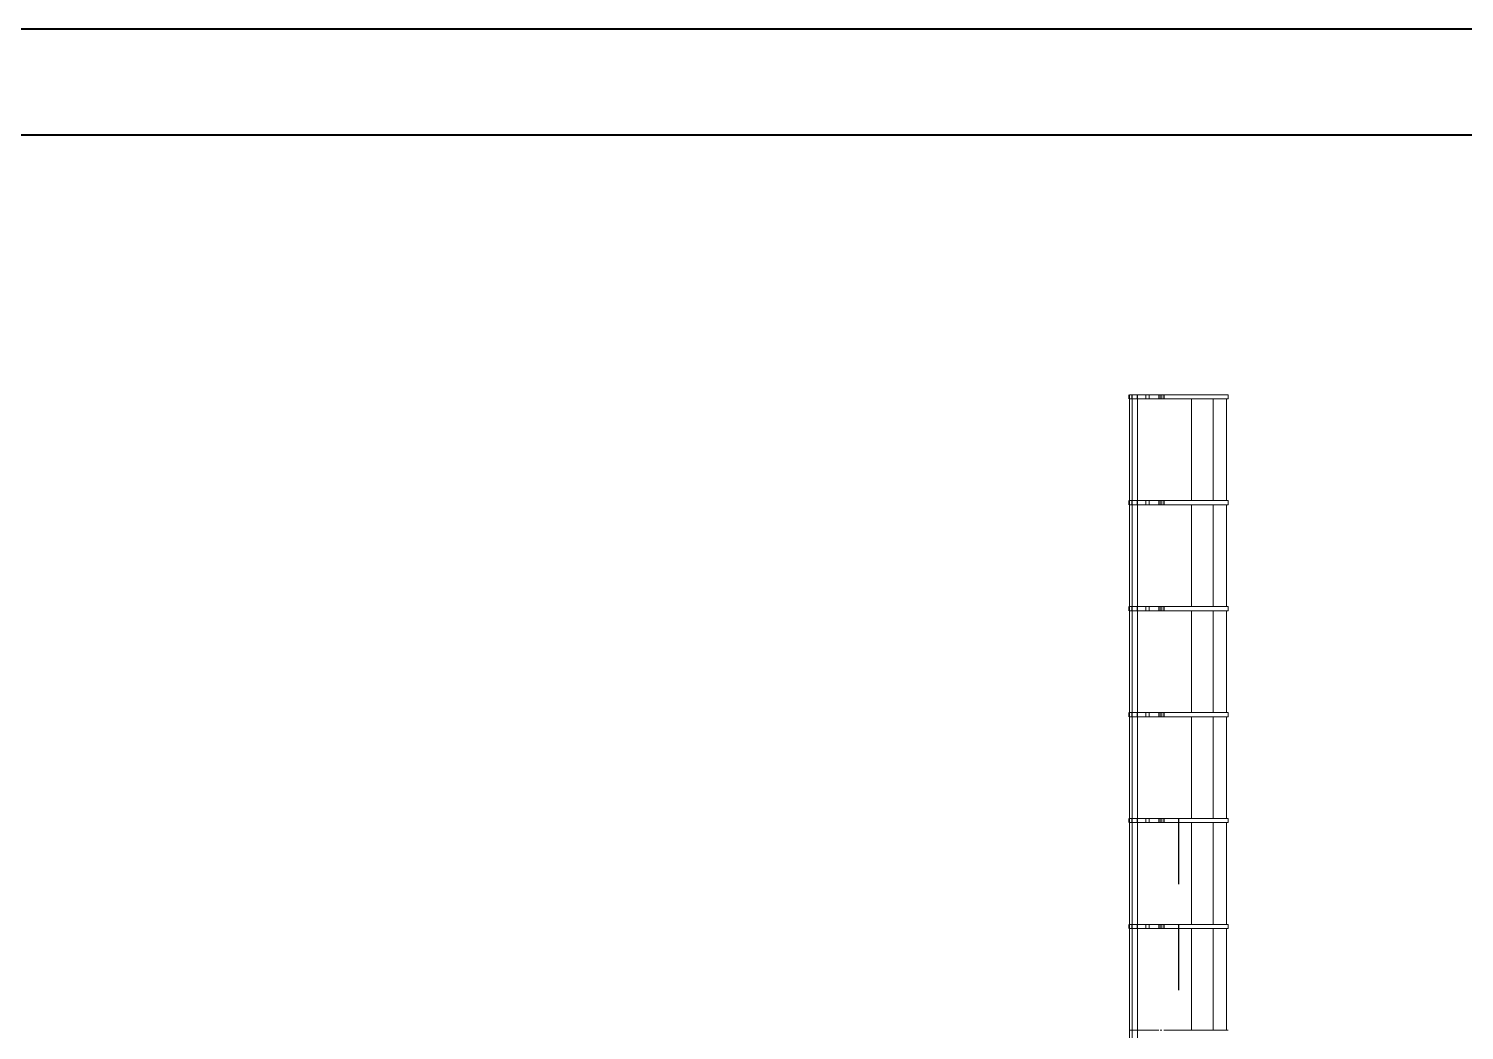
# Model space of a CAD drawing. Header units: millimetres. Extents: x 0 to 841, y -8 to 594.
# Drawn here: x 135.7 to 271.3, y 499.7 to 594.2 of the extents above; entities that cross this region are included whole.
import ezdxf

# ---------------------------------------------------------------- set-up
doc = ezdxf.new("R2010")
doc.units = ezdxf.units.MM
doc.linetypes.add('CENTERX2', pattern=[20.32, 12.7, -2.54, 2.54, -2.54])

msp = doc.modelspace()

# ---------------------------------------------------------------- linework, layer by layer
at = {"color": 7, "linetype": 'Continuous', "lineweight": 40}
for p, q in [((0.08, 594.21), (841.08, 594.21)), ((25.08, 584.21), (831.08, 584.21))]:
    msp.add_line(p, q, dxfattribs=at)
at = {"color": 7, "linetype": 'Continuous', "lineweight": 15}
for p, q in [((239.61, 559.67), (239.61, 559.27)), ((239.64, 559.27), (239.64, 559.67)), ((239.65, 559.27), (239.65, 559.67)), ((239.65, 559.67), (239.65, 409.27)), ((239.89, 559.27), (239.89, 559.67)), ((239.91, 559.27), (239.91, 559.67)), ((239.91, 409.27), (239.91, 559.67)), ((240.4, 559.27), (240.4, 559.67)), ((240.42, 559.27), (240.42, 559.67)), ((240.42, 409.27), (240.42, 559.67)), ((241.2, 559.27), (241.2, 559.67)), ((241.53, 559.67), (241.53, 559.27)), ((242.43, 559.27), (242.43, 559.67)), ((242.55, 559.67), (242.43, 559.67)), ((242.55, 559.27), (242.55, 559.67)), ((242.71, 559.27), (242.71, 559.67)), ((242.9, 559.67), (242.71, 559.67)), ((242.9, 559.27), (242.9, 559.67)), ((242.94, 559.27), (242.94, 559.67)), ((245.51, 549.67), (245.51, 559.27)), ((247.56, 549.67), (247.56, 559.27)), ((248.82, 559.27), (248.82, 549.67)), ((248.98, 559.27), (248.98, 559.67)), ((239.61, 549.67), (239.61, 549.27)), ((239.64, 549.27), (239.64, 549.67)), ((239.65, 549.27), (239.65, 549.67)), ((239.89, 549.27), (239.89, 549.67)), ((239.91, 549.27), (239.91, 549.67)), ((240.4, 549.27), (240.4, 549.67)), ((240.42, 549.27), (240.42, 549.67)), ((241.2, 549.27), (241.2, 549.67)), ((241.53, 549.67), (241.53, 549.27)), ((242.43, 549.27), (242.43, 549.67)), ((242.55, 549.67), (242.43, 549.67)), ((242.55, 549.27), (242.55, 549.67)), ((242.71, 549.27), (242.71, 549.67)), ((242.9, 549.67), (242.71, 549.67)), ((242.9, 549.27), (242.9, 549.67)), ((242.94, 549.27), (242.94, 549.67)), ((245.51, 539.67), (245.51, 549.27)), ((247.56, 539.67), (247.56, 549.27)), ((248.82, 549.27), (248.82, 539.67)), ((248.98, 549.27), (248.98, 549.67)), ((239.61, 539.67), (239.61, 539.27)), ((239.64, 539.27), (239.64, 539.67)), ((239.65, 539.27), (239.65, 539.67)), ((239.89, 539.27), (239.89, 539.67)), ((239.91, 539.27), (239.91, 539.67)), ((240.4, 539.27), (240.4, 539.67)), ((240.42, 539.27), (240.42, 539.67)), ((241.2, 539.27), (241.2, 539.67)), ((241.53, 539.67), (241.53, 539.27)), ((242.43, 539.27), (242.43, 539.67)), ((242.55, 539.67), (242.43, 539.67)), ((242.55, 539.27), (242.55, 539.67)), ((242.71, 539.27), (242.71, 539.67)), ((242.9, 539.67), (242.71, 539.67)), ((242.9, 539.27), (242.9, 539.67)), ((242.94, 539.27), (242.94, 539.67)), ((245.51, 529.67), (245.51, 539.27)), ((247.56, 529.67), (247.56, 539.27)), ((248.82, 539.27), (248.82, 529.67)), ((248.98, 539.27), (248.98, 539.67)), ((239.61, 529.67), (239.61, 529.27)), ((239.64, 529.27), (239.64, 529.67)), ((239.65, 529.27), (239.65, 529.67)), ((239.89, 529.27), (239.89, 529.67)), ((239.91, 529.27), (239.91, 529.67)), ((240.4, 529.27), (240.4, 529.67)), ((240.42, 529.27), (240.42, 529.67)), ((241.2, 529.27), (241.2, 529.67)), ((241.53, 529.67), (241.53, 529.27)), ((242.43, 529.27), (242.43, 529.67)), ((242.55, 529.67), (242.43, 529.67)), ((242.55, 529.27), (242.55, 529.67)), ((242.71, 529.27), (242.71, 529.67)), ((242.9, 529.67), (242.71, 529.67)), ((242.9, 529.27), (242.9, 529.67)), ((242.94, 529.27), (242.94, 529.67)), ((245.51, 519.67), (245.51, 529.27)), ((247.56, 519.67), (247.56, 529.27)), ((248.82, 529.27), (248.82, 519.67)), ((248.98, 529.27), (248.98, 529.67)), ((239.61, 519.67), (239.61, 519.27)), ((239.64, 519.27), (239.64, 519.67)), ((239.65, 519.27), (239.65, 519.67)), ((239.89, 519.27), (239.89, 519.67)), ((239.91, 519.27), (239.91, 519.67)), ((240.4, 519.27), (240.4, 519.67)), ((240.42, 519.27), (240.42, 519.67)), ((241.2, 519.27), (241.2, 519.67)), ((241.53, 519.67), (241.53, 519.27)), ((242.43, 519.27), (242.43, 519.67)), ((242.55, 519.67), (242.43, 519.67)), ((242.55, 519.27), (242.55, 519.67)), ((242.71, 519.27), (242.71, 519.67)), ((242.9, 519.67), (242.71, 519.67)), ((242.9, 519.27), (242.9, 519.67)), ((242.94, 519.27), (242.94, 519.67)), ((248.98, 519.27), (248.98, 519.67)), ((245.51, 509.67), (245.51, 519.27)), ((247.56, 509.67), (247.56, 519.27)), ((248.82, 519.27), (248.82, 509.67)), ((239.61, 509.67), (239.61, 509.27)), ((239.64, 509.27), (239.64, 509.67)), ((239.65, 509.27), (239.65, 509.67)), ((239.89, 509.27), (239.89, 509.67)), ((239.91, 509.27), (239.91, 509.67)), ((240.4, 509.27), (240.4, 509.67)), ((240.42, 509.27), (240.42, 509.67)), ((241.2, 509.27), (241.2, 509.67)), ((241.53, 509.67), (241.53, 509.27)), ((242.43, 509.27), (242.43, 509.67)), ((242.55, 509.67), (242.43, 509.67)), ((242.55, 509.27), (242.55, 509.67)), ((242.71, 509.27), (242.71, 509.67)), ((242.9, 509.67), (242.71, 509.67)), ((242.9, 509.27), (242.9, 509.67)), ((242.94, 509.27), (242.94, 509.67)), ((245.51, 499.67), (245.51, 509.27)), ((247.56, 499.67), (247.56, 509.27)), ((248.82, 509.27), (248.82, 499.67)), ((248.98, 509.27), (248.98, 509.67))]:
    msp.add_line(p, q, dxfattribs=at)
at = {"color": 7, "linetype": 'CENTERX2'}
for p, q in [((244.28, 519.67), (244.28, 513.45)), ((244.28, 509.67), (244.28, 503.45))]:
    msp.add_line(p, q, dxfattribs=at)
at = {"color": 7, "linetype": 'Continuous', "lineweight": 15}
for points, knots in [([(239.89, 559.67), (239.83, 559.67), (239.71, 559.67), (239.67, 559.67), (239.65, 559.67)], [0, 0, 0, 0, 0.500137, 1, 1, 1, 1]), ([(239.89, 559.27), (239.83, 559.27), (239.71, 559.27), (239.67, 559.27), (239.65, 559.27)], [0, 0, 0, 0, 0.500137, 1, 1, 1, 1]), ([(240.4, 559.67), (240.35, 559.67), (240.25, 559.67), (240.05, 559.67), (239.96, 559.67), (239.91, 559.67)], [0, 0, 0, 0, 0.332136, 0.666017, 1, 1, 1, 1]), ([(240.4, 559.27), (240.35, 559.27), (240.25, 559.27), (240.05, 559.27), (239.96, 559.27), (239.91, 559.27)], [0, 0, 0, 0, 0.332136, 0.666017, 1, 1, 1, 1]), ([(241.2, 559.67), (241.15, 559.67), (241.06, 559.67), (240.85, 559.67), (240.65, 559.67), (240.53, 559.67), (240.46, 559.67), (240.43, 559.67), (240.42, 559.67)], [0, 0, 0, 0, 0.160234, 0.324356, 0.493859, 0.664838, 0.833228, 1, 1, 1, 1]), ([(241.2, 559.27), (241.15, 559.27), (241.06, 559.27), (240.85, 559.27), (240.65, 559.27), (240.53, 559.27), (240.46, 559.27), (240.43, 559.27), (240.42, 559.27)], [0, 0, 0, 0, 0.160234, 0.324356, 0.493859, 0.664838, 0.833228, 1, 1, 1, 1]), ([(241.53, 559.67), (241.51, 559.67), (241.47, 559.67), (241.41, 559.67), (241.36, 559.67), (241.3, 559.67), (241.25, 559.67), (241.21, 559.67), (241.2, 559.67)], [0, 0, 0, 0, 0.20803, 0.41691, 0.581588, 0.730059, 0.86773, 1, 1, 1, 1]), ([(241.2, 559.27), (241.22, 559.27), (241.26, 559.27), (241.33, 559.27), (241.4, 559.27), (241.46, 559.27), (241.5, 559.27), (241.52, 559.27), (241.53, 559.27)], [0, 0, 0, 0, 0.168775, 0.348662, 0.550784, 0.784985, 0.930946, 1, 1, 1, 1]), ([(241.53, 559.67), (241.53, 559.67), (241.53, 559.67), (241.54, 559.67), (241.54, 559.67), (241.55, 559.67), (241.56, 559.67), (241.57, 559.67), (241.57, 559.67), (241.57, 559.67), (241.58, 559.67), (241.58, 559.67), (241.59, 559.67), (241.59, 559.67), (241.62, 559.67), (241.68, 559.67), (241.76, 559.67), (241.81, 559.67), (241.86, 559.67), (241.97, 559.67), (242.11, 559.67), (242.27, 559.67), (242.38, 559.67), (242.43, 559.67)], [0, 0, 0, 0, 0.0484328, 0.0912548, 0.1439505, 0.1676577, 0.1767587, 0.1779942, 0.1790419, 0.1799185, 0.1806829, 0.1814345, 0.1822584, 0.1832172, 0.1871195, 0.2045483, 0.2698998, 0.3177687, 0.3677494, 0.4203307, 0.6133656, 0.8067888, 1, 1, 1, 1]), ([(242.43, 559.27), (242.38, 559.27), (242.27, 559.27), (242.11, 559.27), (241.97, 559.27), (241.86, 559.27), (241.81, 559.27), (241.76, 559.27), (241.68, 559.27), (241.62, 559.27), (241.59, 559.27), (241.59, 559.27), (241.58, 559.27), (241.58, 559.27), (241.57, 559.27), (241.57, 559.27), (241.57, 559.27), (241.56, 559.27), (241.55, 559.27), (241.54, 559.27), (241.54, 559.27), (241.53, 559.27), (241.53, 559.27), (241.53, 559.27)], [0, 0, 0, 0, 0.1932095, 0.386631, 0.5796643, 0.6322451, 0.6822253, 0.7300938, 0.7954447, 0.8128734, 0.8167756, 0.8177344, 0.8185583, 0.8193099, 0.8200345, 0.8208577, 0.8218319, 0.8247983, 0.8323438, 0.8560507, 0.908746, 0.9515676, 1, 1, 1, 1]), ([(242.43, 559.27), (242.45, 559.27), (242.49, 559.27), (242.53, 559.27), (242.55, 559.27)], [0, 0, 0, 0, 0.562004, 1, 1, 1, 1]), ([(242.55, 559.67), (242.56, 559.67), (242.58, 559.67), (242.62, 559.67), (242.66, 559.67), (242.69, 559.67), (242.71, 559.67)], [0, 0, 0, 0, 0.217407, 0.436574, 0.687446, 1, 1, 1, 1]), ([(242.71, 559.27), (242.69, 559.27), (242.66, 559.27), (242.62, 559.27), (242.58, 559.27), (242.56, 559.27), (242.55, 559.27)], [0, 0, 0, 0, 0.312554, 0.563426, 0.782593, 1, 1, 1, 1]), ([(242.71, 559.27), (242.75, 559.27), (242.81, 559.27), (242.87, 559.27), (242.9, 559.27)], [0, 0, 0, 0, 0.605872, 1, 1, 1, 1]), ([(242.9, 559.67), (242.91, 559.67), (242.92, 559.67), (242.93, 559.67), (242.94, 559.67)], [0, 0, 0, 0, 0.659777, 1, 1, 1, 1]), ([(242.94, 559.27), (242.93, 559.27), (242.92, 559.27), (242.91, 559.27), (242.9, 559.27)], [0, 0, 0, 0, 0.340223, 1, 1, 1, 1]), ([(248.98, 559.67), (248.98, 559.67), (248.97, 559.67), (248.89, 559.67), (248.78, 559.67), (248.63, 559.67), (248.39, 559.67), (248.02, 559.67), (247.5, 559.67), (246.92, 559.67), (246.32, 559.67), (245.71, 559.67), (245.15, 559.67), (244.59, 559.67), (244.19, 559.67), (243.95, 559.67), (243.82, 559.67), (243.7, 559.67), (243.58, 559.67), (243.46, 559.67), (243.37, 559.67), (243.3, 559.67), (243.26, 559.67), (243.21, 559.67), (243.14, 559.67), (243.06, 559.67), (242.99, 559.67), (242.94, 559.67), (242.94, 559.67)], [0, 0, 0, 0, 0.0354787, 0.0772878, 0.1189737, 0.1606125, 0.2022113, 0.2852705, 0.3681908, 0.450948, 0.5335374, 0.6159889, 0.698484, 0.7679287, 0.8369688, 0.8547838, 0.8727327, 0.8912813, 0.9103065, 0.9287509, 0.9453397, 0.9517647, 0.9584256, 0.9659013, 0.9747448, 0.9855494, 0.9978417, 1, 1, 1, 1]), ([(248.98, 559.27), (248.98, 559.27), (248.97, 559.27), (248.89, 559.27), (248.78, 559.27), (248.63, 559.27), (248.39, 559.27), (248.02, 559.27), (247.5, 559.27), (246.92, 559.27), (246.32, 559.27), (245.71, 559.27), (245.15, 559.27), (244.59, 559.27), (244.19, 559.27), (243.95, 559.27), (243.82, 559.27), (243.7, 559.27), (243.58, 559.27), (243.46, 559.27), (243.37, 559.27), (243.3, 559.27), (243.26, 559.27), (243.21, 559.27), (243.14, 559.27), (243.06, 559.27), (242.99, 559.27), (242.94, 559.27), (242.94, 559.27)], [0, 0, 0, 0, 0.0354787, 0.0772878, 0.1189737, 0.1606125, 0.2022113, 0.2852705, 0.3681908, 0.450948, 0.5335374, 0.6159889, 0.698484, 0.7679287, 0.8369688, 0.8547838, 0.8727327, 0.8912813, 0.9103065, 0.9287509, 0.9453397, 0.9517647, 0.9584256, 0.9659013, 0.9747448, 0.9855494, 0.9978417, 1, 1, 1, 1]), ([(239.89, 549.67), (239.83, 549.67), (239.71, 549.67), (239.67, 549.67), (239.65, 549.67)], [0, 0, 0, 0, 0.500137, 1, 1, 1, 1]), ([(239.89, 549.27), (239.83, 549.27), (239.71, 549.27), (239.67, 549.27), (239.65, 549.27)], [0, 0, 0, 0, 0.500137, 1, 1, 1, 1]), ([(240.4, 549.67), (240.35, 549.67), (240.25, 549.67), (240.05, 549.67), (239.96, 549.67), (239.91, 549.67)], [0, 0, 0, 0, 0.332136, 0.666017, 1, 1, 1, 1]), ([(240.4, 549.27), (240.35, 549.27), (240.25, 549.27), (240.05, 549.27), (239.96, 549.27), (239.91, 549.27)], [0, 0, 0, 0, 0.332136, 0.666017, 1, 1, 1, 1]), ([(241.2, 549.67), (241.15, 549.67), (241.06, 549.67), (240.85, 549.67), (240.65, 549.67), (240.53, 549.67), (240.46, 549.67), (240.43, 549.67), (240.42, 549.67)], [0, 0, 0, 0, 0.160234, 0.324356, 0.493859, 0.664838, 0.833228, 1, 1, 1, 1]), ([(241.2, 549.27), (241.15, 549.27), (241.06, 549.27), (240.85, 549.27), (240.65, 549.27), (240.53, 549.27), (240.46, 549.27), (240.43, 549.27), (240.42, 549.27)], [0, 0, 0, 0, 0.160234, 0.324356, 0.493859, 0.664838, 0.833228, 1, 1, 1, 1]), ([(241.53, 549.67), (241.51, 549.67), (241.47, 549.67), (241.41, 549.67), (241.36, 549.67), (241.3, 549.67), (241.25, 549.67), (241.21, 549.67), (241.2, 549.67)], [0, 0, 0, 0, 0.20803, 0.41691, 0.581588, 0.730059, 0.86773, 1, 1, 1, 1]), ([(241.2, 549.27), (241.22, 549.27), (241.26, 549.27), (241.33, 549.27), (241.4, 549.27), (241.46, 549.27), (241.5, 549.27), (241.52, 549.27), (241.53, 549.27)], [0, 0, 0, 0, 0.168775, 0.348662, 0.550784, 0.784985, 0.930946, 1, 1, 1, 1]), ([(241.53, 549.67), (241.53, 549.67), (241.53, 549.67), (241.54, 549.67), (241.54, 549.67), (241.55, 549.67), (241.56, 549.67), (241.57, 549.67), (241.57, 549.67), (241.57, 549.67), (241.58, 549.67), (241.58, 549.67), (241.59, 549.67), (241.59, 549.67), (241.62, 549.67), (241.68, 549.67), (241.76, 549.67), (241.81, 549.67), (241.86, 549.67), (241.97, 549.67), (242.11, 549.67), (242.27, 549.67), (242.38, 549.67), (242.43, 549.67)], [0, 0, 0, 0, 0.0484328, 0.0912548, 0.1439505, 0.1676577, 0.1767587, 0.1779942, 0.1790419, 0.1799185, 0.1806829, 0.1814345, 0.1822584, 0.1832172, 0.1871195, 0.2045483, 0.2698998, 0.3177687, 0.3677494, 0.4203307, 0.6133656, 0.8067888, 1, 1, 1, 1]), ([(242.43, 549.27), (242.38, 549.27), (242.27, 549.27), (242.11, 549.27), (241.97, 549.27), (241.86, 549.27), (241.81, 549.27), (241.76, 549.27), (241.68, 549.27), (241.62, 549.27), (241.59, 549.27), (241.59, 549.27), (241.58, 549.27), (241.58, 549.27), (241.57, 549.27), (241.57, 549.27), (241.57, 549.27), (241.56, 549.27), (241.55, 549.27), (241.54, 549.27), (241.54, 549.27), (241.53, 549.27), (241.53, 549.27), (241.53, 549.27)], [0, 0, 0, 0, 0.1932095, 0.386631, 0.5796643, 0.6322451, 0.6822253, 0.7300938, 0.7954447, 0.8128734, 0.8167756, 0.8177344, 0.8185583, 0.8193099, 0.8200345, 0.8208577, 0.8218319, 0.8247983, 0.8323438, 0.8560507, 0.908746, 0.9515676, 1, 1, 1, 1]), ([(242.43, 549.27), (242.45, 549.27), (242.49, 549.27), (242.53, 549.27), (242.55, 549.27)], [0, 0, 0, 0, 0.562004, 1, 1, 1, 1]), ([(242.55, 549.67), (242.56, 549.67), (242.58, 549.67), (242.62, 549.67), (242.66, 549.67), (242.69, 549.67), (242.71, 549.67)], [0, 0, 0, 0, 0.217407, 0.436574, 0.687446, 1, 1, 1, 1]), ([(242.71, 549.27), (242.69, 549.27), (242.66, 549.27), (242.62, 549.27), (242.58, 549.27), (242.56, 549.27), (242.55, 549.27)], [0, 0, 0, 0, 0.312554, 0.563426, 0.782593, 1, 1, 1, 1]), ([(242.71, 549.27), (242.75, 549.27), (242.81, 549.27), (242.87, 549.27), (242.9, 549.27)], [0, 0, 0, 0, 0.605872, 1, 1, 1, 1]), ([(242.9, 549.67), (242.91, 549.67), (242.92, 549.67), (242.93, 549.67), (242.94, 549.67)], [0, 0, 0, 0, 0.659777, 1, 1, 1, 1]), ([(242.94, 549.27), (242.93, 549.27), (242.92, 549.27), (242.91, 549.27), (242.9, 549.27)], [0, 0, 0, 0, 0.340223, 1, 1, 1, 1]), ([(248.98, 549.67), (248.98, 549.67), (248.97, 549.67), (248.89, 549.67), (248.78, 549.67), (248.63, 549.67), (248.39, 549.67), (248.02, 549.67), (247.5, 549.67), (246.92, 549.67), (246.32, 549.67), (245.71, 549.67), (245.15, 549.67), (244.59, 549.67), (244.19, 549.67), (243.95, 549.67), (243.82, 549.67), (243.7, 549.67), (243.58, 549.67), (243.46, 549.67), (243.37, 549.67), (243.3, 549.67), (243.26, 549.67), (243.21, 549.67), (243.14, 549.67), (243.06, 549.67), (242.99, 549.67), (242.94, 549.67), (242.94, 549.67)], [0, 0, 0, 0, 0.0354787, 0.0772878, 0.1189737, 0.1606125, 0.2022113, 0.2852705, 0.3681908, 0.450948, 0.5335374, 0.6159889, 0.698484, 0.7679287, 0.8369688, 0.8547838, 0.8727327, 0.8912813, 0.9103065, 0.9287509, 0.9453397, 0.9517647, 0.9584256, 0.9659013, 0.9747448, 0.9855494, 0.9978417, 1, 1, 1, 1]), ([(248.98, 549.27), (248.98, 549.27), (248.97, 549.27), (248.89, 549.27), (248.78, 549.27), (248.63, 549.27), (248.39, 549.27), (248.02, 549.27), (247.5, 549.27), (246.92, 549.27), (246.32, 549.27), (245.71, 549.27), (245.15, 549.27), (244.59, 549.27), (244.19, 549.27), (243.95, 549.27), (243.82, 549.27), (243.7, 549.27), (243.58, 549.27), (243.46, 549.27), (243.37, 549.27), (243.3, 549.27), (243.26, 549.27), (243.21, 549.27), (243.14, 549.27), (243.06, 549.27), (242.99, 549.27), (242.94, 549.27), (242.94, 549.27)], [0, 0, 0, 0, 0.0354787, 0.0772878, 0.1189737, 0.1606125, 0.2022113, 0.2852705, 0.3681908, 0.450948, 0.5335374, 0.6159889, 0.698484, 0.7679287, 0.8369688, 0.8547838, 0.8727327, 0.8912813, 0.9103065, 0.9287509, 0.9453397, 0.9517647, 0.9584256, 0.9659013, 0.9747448, 0.9855494, 0.9978417, 1, 1, 1, 1]), ([(239.89, 539.67), (239.83, 539.67), (239.71, 539.67), (239.67, 539.67), (239.65, 539.67)], [0, 0, 0, 0, 0.500137, 1, 1, 1, 1]), ([(239.89, 539.27), (239.83, 539.27), (239.71, 539.27), (239.67, 539.27), (239.65, 539.27)], [0, 0, 0, 0, 0.500137, 1, 1, 1, 1]), ([(240.4, 539.67), (240.35, 539.67), (240.25, 539.67), (240.05, 539.67), (239.96, 539.67), (239.91, 539.67)], [0, 0, 0, 0, 0.332136, 0.666017, 1, 1, 1, 1]), ([(240.4, 539.27), (240.35, 539.27), (240.25, 539.27), (240.05, 539.27), (239.96, 539.27), (239.91, 539.27)], [0, 0, 0, 0, 0.332136, 0.666017, 1, 1, 1, 1]), ([(241.2, 539.67), (241.15, 539.67), (241.06, 539.67), (240.85, 539.67), (240.65, 539.67), (240.53, 539.67), (240.46, 539.67), (240.43, 539.67), (240.42, 539.67)], [0, 0, 0, 0, 0.160234, 0.324356, 0.493859, 0.664838, 0.833228, 1, 1, 1, 1]), ([(241.2, 539.27), (241.15, 539.27), (241.06, 539.27), (240.85, 539.27), (240.65, 539.27), (240.53, 539.27), (240.46, 539.27), (240.43, 539.27), (240.42, 539.27)], [0, 0, 0, 0, 0.160234, 0.324356, 0.493859, 0.664838, 0.833228, 1, 1, 1, 1]), ([(241.53, 539.67), (241.51, 539.67), (241.47, 539.67), (241.41, 539.67), (241.36, 539.67), (241.3, 539.67), (241.25, 539.67), (241.21, 539.67), (241.2, 539.67)], [0, 0, 0, 0, 0.20803, 0.41691, 0.581588, 0.730059, 0.86773, 1, 1, 1, 1]), ([(241.2, 539.27), (241.22, 539.27), (241.26, 539.27), (241.33, 539.27), (241.4, 539.27), (241.46, 539.27), (241.5, 539.27), (241.52, 539.27), (241.53, 539.27)], [0, 0, 0, 0, 0.168775, 0.348662, 0.550784, 0.784985, 0.930946, 1, 1, 1, 1]), ([(241.53, 539.67), (241.53, 539.67), (241.53, 539.67), (241.54, 539.67), (241.54, 539.67), (241.55, 539.67), (241.56, 539.67), (241.57, 539.67), (241.57, 539.67), (241.57, 539.67), (241.58, 539.67), (241.58, 539.67), (241.59, 539.67), (241.59, 539.67), (241.62, 539.67), (241.68, 539.67), (241.76, 539.67), (241.81, 539.67), (241.86, 539.67), (241.97, 539.67), (242.11, 539.67), (242.27, 539.67), (242.38, 539.67), (242.43, 539.67)], [0, 0, 0, 0, 0.0484328, 0.0912548, 0.1439505, 0.1676577, 0.1767587, 0.1779942, 0.1790419, 0.1799185, 0.1806829, 0.1814345, 0.1822584, 0.1832172, 0.1871195, 0.2045483, 0.2698998, 0.3177687, 0.3677494, 0.4203307, 0.6133656, 0.8067888, 1, 1, 1, 1]), ([(242.43, 539.27), (242.38, 539.27), (242.27, 539.27), (242.11, 539.27), (241.97, 539.27), (241.86, 539.27), (241.81, 539.27), (241.76, 539.27), (241.68, 539.27), (241.62, 539.27), (241.59, 539.27), (241.59, 539.27), (241.58, 539.27), (241.58, 539.27), (241.57, 539.27), (241.57, 539.27), (241.57, 539.27), (241.56, 539.27), (241.55, 539.27), (241.54, 539.27), (241.54, 539.27), (241.53, 539.27), (241.53, 539.27), (241.53, 539.27)], [0, 0, 0, 0, 0.1932095, 0.386631, 0.5796643, 0.6322451, 0.6822253, 0.7300938, 0.7954447, 0.8128734, 0.8167756, 0.8177344, 0.8185583, 0.8193099, 0.8200345, 0.8208577, 0.8218319, 0.8247983, 0.8323438, 0.8560507, 0.908746, 0.9515676, 1, 1, 1, 1]), ([(242.43, 539.27), (242.45, 539.27), (242.49, 539.27), (242.53, 539.27), (242.55, 539.27)], [0, 0, 0, 0, 0.562004, 1, 1, 1, 1]), ([(242.55, 539.67), (242.56, 539.67), (242.58, 539.67), (242.62, 539.67), (242.66, 539.67), (242.69, 539.67), (242.71, 539.67)], [0, 0, 0, 0, 0.217407, 0.436574, 0.687446, 1, 1, 1, 1]), ([(242.71, 539.27), (242.69, 539.27), (242.66, 539.27), (242.62, 539.27), (242.58, 539.27), (242.56, 539.27), (242.55, 539.27)], [0, 0, 0, 0, 0.312554, 0.563426, 0.782593, 1, 1, 1, 1]), ([(242.71, 539.27), (242.75, 539.27), (242.81, 539.27), (242.87, 539.27), (242.9, 539.27)], [0, 0, 0, 0, 0.605872, 1, 1, 1, 1]), ([(242.9, 539.67), (242.91, 539.67), (242.92, 539.67), (242.93, 539.67), (242.94, 539.67)], [0, 0, 0, 0, 0.659777, 1, 1, 1, 1]), ([(242.94, 539.27), (242.93, 539.27), (242.92, 539.27), (242.91, 539.27), (242.9, 539.27)], [0, 0, 0, 0, 0.340223, 1, 1, 1, 1]), ([(248.98, 539.67), (248.98, 539.67), (248.97, 539.67), (248.89, 539.67), (248.78, 539.67), (248.63, 539.67), (248.39, 539.67), (248.02, 539.67), (247.5, 539.67), (246.92, 539.67), (246.32, 539.67), (245.71, 539.67), (245.15, 539.67), (244.59, 539.67), (244.19, 539.67), (243.95, 539.67), (243.82, 539.67), (243.7, 539.67), (243.58, 539.67), (243.46, 539.67), (243.37, 539.67), (243.3, 539.67), (243.26, 539.67), (243.21, 539.67), (243.14, 539.67), (243.06, 539.67), (242.99, 539.67), (242.94, 539.67), (242.94, 539.67)], [0, 0, 0, 0, 0.0354787, 0.0772878, 0.1189737, 0.1606125, 0.2022113, 0.2852705, 0.3681908, 0.450948, 0.5335374, 0.6159889, 0.698484, 0.7679287, 0.8369688, 0.8547838, 0.8727327, 0.8912813, 0.9103065, 0.9287509, 0.9453397, 0.9517647, 0.9584256, 0.9659013, 0.9747448, 0.9855494, 0.9978417, 1, 1, 1, 1]), ([(248.98, 539.27), (248.98, 539.27), (248.97, 539.27), (248.89, 539.27), (248.78, 539.27), (248.63, 539.27), (248.39, 539.27), (248.02, 539.27), (247.5, 539.27), (246.92, 539.27), (246.32, 539.27), (245.71, 539.27), (245.15, 539.27), (244.59, 539.27), (244.19, 539.27), (243.95, 539.27), (243.82, 539.27), (243.7, 539.27), (243.58, 539.27), (243.46, 539.27), (243.37, 539.27), (243.3, 539.27), (243.26, 539.27), (243.21, 539.27), (243.14, 539.27), (243.06, 539.27), (242.99, 539.27), (242.94, 539.27), (242.94, 539.27)], [0, 0, 0, 0, 0.0354787, 0.0772878, 0.1189737, 0.1606125, 0.2022113, 0.2852705, 0.3681908, 0.450948, 0.5335374, 0.6159889, 0.698484, 0.7679287, 0.8369688, 0.8547838, 0.8727327, 0.8912813, 0.9103065, 0.9287509, 0.9453397, 0.9517647, 0.9584256, 0.9659013, 0.9747448, 0.9855494, 0.9978417, 1, 1, 1, 1]), ([(239.89, 529.67), (239.83, 529.67), (239.71, 529.67), (239.67, 529.67), (239.65, 529.67)], [0, 0, 0, 0, 0.500137, 1, 1, 1, 1]), ([(239.89, 529.27), (239.83, 529.27), (239.71, 529.27), (239.67, 529.27), (239.65, 529.27)], [0, 0, 0, 0, 0.500137, 1, 1, 1, 1]), ([(240.4, 529.67), (240.35, 529.67), (240.25, 529.67), (240.05, 529.67), (239.96, 529.67), (239.91, 529.67)], [0, 0, 0, 0, 0.332136, 0.666017, 1, 1, 1, 1]), ([(240.4, 529.27), (240.35, 529.27), (240.25, 529.27), (240.05, 529.27), (239.96, 529.27), (239.91, 529.27)], [0, 0, 0, 0, 0.332136, 0.666017, 1, 1, 1, 1]), ([(241.2, 529.67), (241.15, 529.67), (241.06, 529.67), (240.85, 529.67), (240.65, 529.67), (240.53, 529.67), (240.46, 529.67), (240.43, 529.67), (240.42, 529.67)], [0, 0, 0, 0, 0.160234, 0.324356, 0.493859, 0.664838, 0.833228, 1, 1, 1, 1]), ([(241.2, 529.27), (241.15, 529.27), (241.06, 529.27), (240.85, 529.27), (240.65, 529.27), (240.53, 529.27), (240.46, 529.27), (240.43, 529.27), (240.42, 529.27)], [0, 0, 0, 0, 0.160234, 0.324356, 0.493859, 0.664838, 0.833228, 1, 1, 1, 1]), ([(241.53, 529.67), (241.51, 529.67), (241.47, 529.67), (241.41, 529.67), (241.36, 529.67), (241.3, 529.67), (241.25, 529.67), (241.21, 529.67), (241.2, 529.67)], [0, 0, 0, 0, 0.20803, 0.41691, 0.581588, 0.730059, 0.86773, 1, 1, 1, 1]), ([(241.2, 529.27), (241.22, 529.27), (241.26, 529.27), (241.33, 529.27), (241.4, 529.27), (241.46, 529.27), (241.5, 529.27), (241.52, 529.27), (241.53, 529.27)], [0, 0, 0, 0, 0.168775, 0.348662, 0.550784, 0.784985, 0.930946, 1, 1, 1, 1]), ([(241.53, 529.67), (241.53, 529.67), (241.53, 529.67), (241.54, 529.67), (241.54, 529.67), (241.55, 529.67), (241.56, 529.67), (241.57, 529.67), (241.57, 529.67), (241.57, 529.67), (241.58, 529.67), (241.58, 529.67), (241.59, 529.67), (241.59, 529.67), (241.62, 529.67), (241.68, 529.67), (241.76, 529.67), (241.81, 529.67), (241.86, 529.67), (241.97, 529.67), (242.11, 529.67), (242.27, 529.67), (242.38, 529.67), (242.43, 529.67)], [0, 0, 0, 0, 0.0484328, 0.0912548, 0.1439505, 0.1676577, 0.1767587, 0.1779942, 0.1790419, 0.1799185, 0.1806829, 0.1814345, 0.1822584, 0.1832172, 0.1871195, 0.2045483, 0.2698998, 0.3177687, 0.3677494, 0.4203307, 0.6133656, 0.8067888, 1, 1, 1, 1]), ([(242.43, 529.27), (242.38, 529.27), (242.27, 529.27), (242.11, 529.27), (241.97, 529.27), (241.86, 529.27), (241.81, 529.27), (241.76, 529.27), (241.68, 529.27), (241.62, 529.27), (241.59, 529.27), (241.59, 529.27), (241.58, 529.27), (241.58, 529.27), (241.57, 529.27), (241.57, 529.27), (241.57, 529.27), (241.56, 529.27), (241.55, 529.27), (241.54, 529.27), (241.54, 529.27), (241.53, 529.27), (241.53, 529.27), (241.53, 529.27)], [0, 0, 0, 0, 0.1932095, 0.386631, 0.5796643, 0.6322451, 0.6822253, 0.7300938, 0.7954447, 0.8128734, 0.8167756, 0.8177344, 0.8185583, 0.8193099, 0.8200345, 0.8208577, 0.8218319, 0.8247983, 0.8323438, 0.8560507, 0.908746, 0.9515676, 1, 1, 1, 1]), ([(242.43, 529.27), (242.45, 529.27), (242.49, 529.27), (242.53, 529.27), (242.55, 529.27)], [0, 0, 0, 0, 0.562004, 1, 1, 1, 1]), ([(242.55, 529.67), (242.56, 529.67), (242.58, 529.67), (242.62, 529.67), (242.66, 529.67), (242.69, 529.67), (242.71, 529.67)], [0, 0, 0, 0, 0.217407, 0.436574, 0.687446, 1, 1, 1, 1]), ([(242.71, 529.27), (242.69, 529.27), (242.66, 529.27), (242.62, 529.27), (242.58, 529.27), (242.56, 529.27), (242.55, 529.27)], [0, 0, 0, 0, 0.312554, 0.563426, 0.782593, 1, 1, 1, 1]), ([(242.71, 529.27), (242.75, 529.27), (242.81, 529.27), (242.87, 529.27), (242.9, 529.27)], [0, 0, 0, 0, 0.605872, 1, 1, 1, 1]), ([(242.9, 529.67), (242.91, 529.67), (242.92, 529.67), (242.93, 529.67), (242.94, 529.67)], [0, 0, 0, 0, 0.659777, 1, 1, 1, 1]), ([(242.94, 529.27), (242.93, 529.27), (242.92, 529.27), (242.91, 529.27), (242.9, 529.27)], [0, 0, 0, 0, 0.340223, 1, 1, 1, 1]), ([(248.98, 529.67), (248.98, 529.67), (248.97, 529.67), (248.89, 529.67), (248.78, 529.67), (248.63, 529.67), (248.39, 529.67), (248.02, 529.67), (247.5, 529.67), (246.92, 529.67), (246.32, 529.67), (245.71, 529.67), (245.15, 529.67), (244.59, 529.67), (244.19, 529.67), (243.95, 529.67), (243.82, 529.67), (243.7, 529.67), (243.58, 529.67), (243.46, 529.67), (243.37, 529.67), (243.3, 529.67), (243.26, 529.67), (243.21, 529.67), (243.14, 529.67), (243.06, 529.67), (242.99, 529.67), (242.94, 529.67), (242.94, 529.67)], [0, 0, 0, 0, 0.0354787, 0.0772878, 0.1189737, 0.1606125, 0.2022113, 0.2852705, 0.3681908, 0.450948, 0.5335374, 0.6159889, 0.698484, 0.7679287, 0.8369688, 0.8547838, 0.8727327, 0.8912813, 0.9103065, 0.9287509, 0.9453397, 0.9517647, 0.9584256, 0.9659013, 0.9747448, 0.9855494, 0.9978417, 1, 1, 1, 1]), ([(248.98, 529.27), (248.98, 529.27), (248.97, 529.27), (248.89, 529.27), (248.78, 529.27), (248.63, 529.27), (248.39, 529.27), (248.02, 529.27), (247.5, 529.27), (246.92, 529.27), (246.32, 529.27), (245.71, 529.27), (245.15, 529.27), (244.59, 529.27), (244.19, 529.27), (243.95, 529.27), (243.82, 529.27), (243.7, 529.27), (243.58, 529.27), (243.46, 529.27), (243.37, 529.27), (243.3, 529.27), (243.26, 529.27), (243.21, 529.27), (243.14, 529.27), (243.06, 529.27), (242.99, 529.27), (242.94, 529.27), (242.94, 529.27)], [0, 0, 0, 0, 0.0354787, 0.0772878, 0.1189737, 0.1606125, 0.2022113, 0.2852705, 0.3681908, 0.450948, 0.5335374, 0.6159889, 0.698484, 0.7679287, 0.8369688, 0.8547838, 0.8727327, 0.8912813, 0.9103065, 0.9287509, 0.9453397, 0.9517647, 0.9584256, 0.9659013, 0.9747448, 0.9855494, 0.9978417, 1, 1, 1, 1]), ([(239.89, 519.67), (239.83, 519.67), (239.71, 519.67), (239.67, 519.67), (239.65, 519.67)], [0, 0, 0, 0, 0.500137, 1, 1, 1, 1]), ([(240.4, 519.67), (240.35, 519.67), (240.25, 519.67), (240.05, 519.67), (239.96, 519.67), (239.91, 519.67)], [0, 0, 0, 0, 0.332136, 0.666017, 1, 1, 1, 1]), ([(241.2, 519.67), (241.15, 519.67), (241.06, 519.67), (240.85, 519.67), (240.65, 519.67), (240.53, 519.67), (240.46, 519.67), (240.43, 519.67), (240.42, 519.67)], [0, 0, 0, 0, 0.160234, 0.324356, 0.493859, 0.664838, 0.833228, 1, 1, 1, 1]), ([(241.53, 519.67), (241.51, 519.67), (241.47, 519.67), (241.41, 519.67), (241.36, 519.67), (241.3, 519.67), (241.25, 519.67), (241.21, 519.67), (241.2, 519.67)], [0, 0, 0, 0, 0.20803, 0.41691, 0.581588, 0.730059, 0.86773, 1, 1, 1, 1]), ([(241.53, 519.67), (241.53, 519.67), (241.53, 519.67), (241.54, 519.67), (241.54, 519.67), (241.55, 519.67), (241.56, 519.67), (241.57, 519.67), (241.57, 519.67), (241.57, 519.67), (241.58, 519.67), (241.58, 519.67), (241.59, 519.67), (241.59, 519.67), (241.62, 519.67), (241.68, 519.67), (241.76, 519.67), (241.81, 519.67), (241.86, 519.67), (241.97, 519.67), (242.11, 519.67), (242.27, 519.67), (242.38, 519.67), (242.43, 519.67)], [0, 0, 0, 0, 0.0484328, 0.0912548, 0.1439505, 0.1676577, 0.1767587, 0.1779942, 0.1790419, 0.1799185, 0.1806829, 0.1814345, 0.1822584, 0.1832172, 0.1871195, 0.2045483, 0.2698998, 0.3177687, 0.3677494, 0.4203307, 0.6133656, 0.8067888, 1, 1, 1, 1]), ([(242.55, 519.67), (242.56, 519.67), (242.58, 519.67), (242.62, 519.67), (242.66, 519.67), (242.69, 519.67), (242.71, 519.67)], [0, 0, 0, 0, 0.217407, 0.436574, 0.687446, 1, 1, 1, 1]), ([(242.9, 519.67), (242.91, 519.67), (242.92, 519.67), (242.93, 519.67), (242.94, 519.67)], [0, 0, 0, 0, 0.659777, 1, 1, 1, 1]), ([(248.98, 519.67), (248.98, 519.67), (248.97, 519.67), (248.89, 519.67), (248.78, 519.67), (248.63, 519.67), (248.39, 519.67), (248.02, 519.67), (247.5, 519.67), (246.92, 519.67), (246.32, 519.67), (245.71, 519.67), (245.15, 519.67), (244.59, 519.67), (244.19, 519.67), (243.95, 519.67), (243.82, 519.67), (243.7, 519.67), (243.58, 519.67), (243.46, 519.67), (243.37, 519.67), (243.3, 519.67), (243.26, 519.67), (243.21, 519.67), (243.14, 519.67), (243.06, 519.67), (242.99, 519.67), (242.94, 519.67), (242.94, 519.67)], [0, 0, 0, 0, 0.035479, 0.077288, 0.118974, 0.160612, 0.202211, 0.285271, 0.368191, 0.450948, 0.533537, 0.615991, 0.698484, 0.767929, 0.836969, 0.854784, 0.872733, 0.891281, 0.910307, 0.928751, 0.94534, 0.951765, 0.958426, 0.965901, 0.974745, 0.985549, 0.997842, 1, 1, 1, 1]), ([(239.89, 519.27), (239.83, 519.27), (239.71, 519.27), (239.67, 519.27), (239.65, 519.27)], [0, 0, 0, 0, 0.500137, 1, 1, 1, 1]), ([(240.4, 519.27), (240.35, 519.27), (240.25, 519.27), (240.05, 519.27), (239.96, 519.27), (239.91, 519.27)], [0, 0, 0, 0, 0.332136, 0.666017, 1, 1, 1, 1]), ([(241.2, 519.27), (241.15, 519.27), (241.06, 519.27), (240.85, 519.27), (240.65, 519.27), (240.53, 519.27), (240.46, 519.27), (240.43, 519.27), (240.42, 519.27)], [0, 0, 0, 0, 0.160234, 0.324356, 0.493859, 0.664838, 0.833228, 1, 1, 1, 1]), ([(241.2, 519.27), (241.22, 519.27), (241.26, 519.27), (241.33, 519.27), (241.4, 519.27), (241.46, 519.27), (241.5, 519.27), (241.52, 519.27), (241.53, 519.27)], [0, 0, 0, 0, 0.168775, 0.348662, 0.550784, 0.784985, 0.930946, 1, 1, 1, 1]), ([(242.43, 519.27), (242.38, 519.27), (242.27, 519.27), (242.11, 519.27), (241.97, 519.27), (241.86, 519.27), (241.81, 519.27), (241.76, 519.27), (241.68, 519.27), (241.62, 519.27), (241.59, 519.27), (241.59, 519.27), (241.58, 519.27), (241.58, 519.27), (241.57, 519.27), (241.57, 519.27), (241.57, 519.27), (241.56, 519.27), (241.55, 519.27), (241.54, 519.27), (241.54, 519.27), (241.53, 519.27), (241.53, 519.27), (241.53, 519.27)], [0, 0, 0, 0, 0.1932095, 0.386631, 0.5796643, 0.6322451, 0.6822253, 0.7300938, 0.7954447, 0.8128734, 0.8167756, 0.8177344, 0.8185583, 0.8193099, 0.8200345, 0.8208577, 0.8218319, 0.8247983, 0.8323438, 0.8560507, 0.908746, 0.9515676, 1, 1, 1, 1]), ([(242.43, 519.27), (242.45, 519.27), (242.49, 519.27), (242.53, 519.27), (242.55, 519.27)], [0, 0, 0, 0, 0.562004, 1, 1, 1, 1]), ([(242.71, 519.27), (242.69, 519.27), (242.66, 519.27), (242.62, 519.27), (242.58, 519.27), (242.56, 519.27), (242.55, 519.27)], [0, 0, 0, 0, 0.312554, 0.563426, 0.782593, 1, 1, 1, 1]), ([(242.71, 519.27), (242.75, 519.27), (242.81, 519.27), (242.87, 519.27), (242.9, 519.27)], [0, 0, 0, 0, 0.605872, 1, 1, 1, 1]), ([(242.94, 519.27), (242.93, 519.27), (242.92, 519.27), (242.91, 519.27), (242.9, 519.27)], [0, 0, 0, 0, 0.340223, 1, 1, 1, 1]), ([(248.98, 519.27), (248.98, 519.27), (248.97, 519.27), (248.89, 519.27), (248.78, 519.27), (248.63, 519.27), (248.39, 519.27), (248.02, 519.27), (247.5, 519.27), (246.92, 519.27), (246.32, 519.27), (245.71, 519.27), (245.15, 519.27), (244.59, 519.27), (244.19, 519.27), (243.95, 519.27), (243.82, 519.27), (243.7, 519.27), (243.58, 519.27), (243.46, 519.27), (243.37, 519.27), (243.3, 519.27), (243.26, 519.27), (243.21, 519.27), (243.14, 519.27), (243.06, 519.27), (242.99, 519.27), (242.94, 519.27), (242.94, 519.27)], [0, 0, 0, 0, 0.035479, 0.077288, 0.118974, 0.160612, 0.202211, 0.285271, 0.368191, 0.450948, 0.533537, 0.615991, 0.698484, 0.767929, 0.836969, 0.854784, 0.872733, 0.891281, 0.910307, 0.928751, 0.94534, 0.951765, 0.958426, 0.965901, 0.974745, 0.985549, 0.997842, 1, 1, 1, 1]), ([(239.89, 509.67), (239.83, 509.67), (239.71, 509.67), (239.67, 509.67), (239.65, 509.67)], [0, 0, 0, 0, 0.500137, 1, 1, 1, 1]), ([(239.89, 509.27), (239.83, 509.27), (239.71, 509.27), (239.67, 509.27), (239.65, 509.27)], [0, 0, 0, 0, 0.500137, 1, 1, 1, 1]), ([(240.4, 509.67), (240.35, 509.67), (240.25, 509.67), (240.05, 509.67), (239.96, 509.67), (239.91, 509.67)], [0, 0, 0, 0, 0.332136, 0.666017, 1, 1, 1, 1]), ([(240.4, 509.27), (240.35, 509.27), (240.25, 509.27), (240.05, 509.27), (239.96, 509.27), (239.91, 509.27)], [0, 0, 0, 0, 0.332136, 0.666017, 1, 1, 1, 1]), ([(241.2, 509.67), (241.15, 509.67), (241.06, 509.67), (240.85, 509.67), (240.65, 509.67), (240.53, 509.67), (240.46, 509.67), (240.43, 509.67), (240.42, 509.67)], [0, 0, 0, 0, 0.160234, 0.324356, 0.493859, 0.664838, 0.833228, 1, 1, 1, 1]), ([(241.2, 509.27), (241.15, 509.27), (241.06, 509.27), (240.85, 509.27), (240.65, 509.27), (240.53, 509.27), (240.46, 509.27), (240.43, 509.27), (240.42, 509.27)], [0, 0, 0, 0, 0.160234, 0.324356, 0.493859, 0.664838, 0.833228, 1, 1, 1, 1]), ([(241.53, 509.67), (241.51, 509.67), (241.47, 509.67), (241.41, 509.67), (241.36, 509.67), (241.3, 509.67), (241.25, 509.67), (241.21, 509.67), (241.2, 509.67)], [0, 0, 0, 0, 0.20803, 0.41691, 0.581588, 0.730059, 0.86773, 1, 1, 1, 1]), ([(241.2, 509.27), (241.22, 509.27), (241.26, 509.27), (241.33, 509.27), (241.4, 509.27), (241.46, 509.27), (241.5, 509.27), (241.52, 509.27), (241.53, 509.27)], [0, 0, 0, 0, 0.168775, 0.348662, 0.550784, 0.784985, 0.930946, 1, 1, 1, 1]), ([(241.53, 509.67), (241.53, 509.67), (241.53, 509.67), (241.54, 509.67), (241.54, 509.67), (241.55, 509.67), (241.56, 509.67), (241.57, 509.67), (241.57, 509.67), (241.57, 509.67), (241.58, 509.67), (241.58, 509.67), (241.59, 509.67), (241.59, 509.67), (241.62, 509.67), (241.68, 509.67), (241.76, 509.67), (241.81, 509.67), (241.86, 509.67), (241.97, 509.67), (242.11, 509.67), (242.27, 509.67), (242.38, 509.67), (242.43, 509.67)], [0, 0, 0, 0, 0.0484328, 0.0912548, 0.1439505, 0.1676577, 0.1767587, 0.1779942, 0.1790419, 0.1799185, 0.1806829, 0.1814345, 0.1822584, 0.1832172, 0.1871195, 0.2045483, 0.2698998, 0.3177687, 0.3677494, 0.4203307, 0.6133656, 0.8067888, 1, 1, 1, 1]), ([(242.43, 509.27), (242.38, 509.27), (242.27, 509.27), (242.11, 509.27), (241.97, 509.27), (241.86, 509.27), (241.81, 509.27), (241.76, 509.27), (241.68, 509.27), (241.62, 509.27), (241.59, 509.27), (241.59, 509.27), (241.58, 509.27), (241.58, 509.27), (241.57, 509.27), (241.57, 509.27), (241.57, 509.27), (241.56, 509.27), (241.55, 509.27), (241.54, 509.27), (241.54, 509.27), (241.53, 509.27), (241.53, 509.27), (241.53, 509.27)], [0, 0, 0, 0, 0.1932095, 0.386631, 0.5796643, 0.6322451, 0.6822253, 0.7300938, 0.7954447, 0.8128734, 0.8167756, 0.8177344, 0.8185583, 0.8193099, 0.8200345, 0.8208577, 0.8218319, 0.8247983, 0.8323438, 0.8560507, 0.908746, 0.9515676, 1, 1, 1, 1]), ([(242.43, 509.27), (242.45, 509.27), (242.49, 509.27), (242.53, 509.27), (242.55, 509.27)], [0, 0, 0, 0, 0.562004, 1, 1, 1, 1]), ([(242.55, 509.67), (242.56, 509.67), (242.58, 509.67), (242.62, 509.67), (242.66, 509.67), (242.69, 509.67), (242.71, 509.67)], [0, 0, 0, 0, 0.217407, 0.436574, 0.687446, 1, 1, 1, 1]), ([(242.71, 509.27), (242.69, 509.27), (242.66, 509.27), (242.62, 509.27), (242.58, 509.27), (242.56, 509.27), (242.55, 509.27)], [0, 0, 0, 0, 0.312554, 0.563426, 0.782593, 1, 1, 1, 1]), ([(242.71, 509.27), (242.75, 509.27), (242.81, 509.27), (242.87, 509.27), (242.9, 509.27)], [0, 0, 0, 0, 0.605872, 1, 1, 1, 1]), ([(242.9, 509.67), (242.91, 509.67), (242.92, 509.67), (242.93, 509.67), (242.94, 509.67)], [0, 0, 0, 0, 0.659777, 1, 1, 1, 1]), ([(242.94, 509.27), (242.93, 509.27), (242.92, 509.27), (242.91, 509.27), (242.9, 509.27)], [0, 0, 0, 0, 0.340223, 1, 1, 1, 1]), ([(248.98, 509.67), (248.98, 509.67), (248.97, 509.67), (248.89, 509.67), (248.78, 509.67), (248.63, 509.67), (248.39, 509.67), (248.02, 509.67), (247.5, 509.67), (246.92, 509.67), (246.32, 509.67), (245.71, 509.67), (245.15, 509.67), (244.59, 509.67), (244.19, 509.67), (243.95, 509.67), (243.82, 509.67), (243.7, 509.67), (243.58, 509.67), (243.46, 509.67), (243.37, 509.67), (243.3, 509.67), (243.26, 509.67), (243.21, 509.67), (243.14, 509.67), (243.06, 509.67), (242.99, 509.67), (242.94, 509.67), (242.94, 509.67)], [0, 0, 0, 0, 0.035479, 0.077288, 0.118974, 0.160612, 0.202211, 0.285271, 0.368191, 0.450948, 0.533537, 0.615991, 0.698484, 0.767929, 0.836969, 0.854784, 0.872733, 0.891281, 0.910307, 0.928751, 0.94534, 0.951765, 0.958426, 0.965901, 0.974745, 0.985549, 0.997842, 1, 1, 1, 1]), ([(248.98, 509.27), (248.98, 509.27), (248.97, 509.27), (248.89, 509.27), (248.78, 509.27), (248.63, 509.27), (248.39, 509.27), (248.02, 509.27), (247.5, 509.27), (246.92, 509.27), (246.32, 509.27), (245.71, 509.27), (245.15, 509.27), (244.59, 509.27), (244.19, 509.27), (243.95, 509.27), (243.82, 509.27), (243.7, 509.27), (243.58, 509.27), (243.46, 509.27), (243.37, 509.27), (243.3, 509.27), (243.26, 509.27), (243.21, 509.27), (243.14, 509.27), (243.06, 509.27), (242.99, 509.27), (242.94, 509.27), (242.94, 509.27)], [0, 0, 0, 0, 0.035479, 0.077288, 0.118974, 0.160612, 0.202211, 0.285271, 0.368191, 0.450948, 0.533537, 0.615991, 0.698484, 0.767929, 0.836969, 0.854784, 0.872733, 0.891281, 0.910307, 0.928751, 0.94534, 0.951765, 0.958426, 0.965901, 0.974745, 0.985549, 0.997842, 1, 1, 1, 1]), ([(239.89, 499.67), (239.83, 499.67), (239.71, 499.67), (239.67, 499.67), (239.65, 499.67)], [0, 0, 0, 0, 0.500137, 1, 1, 1, 1]), ([(240.4, 499.67), (240.35, 499.67), (240.25, 499.67), (240.05, 499.67), (239.96, 499.67), (239.91, 499.67)], [0, 0, 0, 0, 0.332136, 0.666017, 1, 1, 1, 1]), ([(241.2, 499.67), (241.15, 499.67), (241.06, 499.67), (240.85, 499.67), (240.65, 499.67), (240.53, 499.67), (240.46, 499.67), (240.43, 499.67), (240.42, 499.67)], [0, 0, 0, 0, 0.160234, 0.324356, 0.493859, 0.664838, 0.833228, 1, 1, 1, 1]), ([(241.53, 499.67), (241.51, 499.67), (241.47, 499.67), (241.41, 499.67), (241.36, 499.67), (241.3, 499.67), (241.25, 499.67), (241.21, 499.67), (241.2, 499.67)], [0, 0, 0, 0, 0.20803, 0.41691, 0.581588, 0.730059, 0.86773, 1, 1, 1, 1]), ([(241.53, 499.67), (241.53, 499.67), (241.53, 499.67), (241.54, 499.67), (241.54, 499.67), (241.55, 499.67), (241.56, 499.67), (241.57, 499.67), (241.57, 499.67), (241.57, 499.67), (241.58, 499.67), (241.58, 499.67), (241.59, 499.67), (241.59, 499.67), (241.62, 499.67), (241.68, 499.67), (241.76, 499.67), (241.81, 499.67), (241.86, 499.67), (241.97, 499.67), (242.11, 499.67), (242.27, 499.67), (242.38, 499.67), (242.43, 499.67)], [0, 0, 0, 0, 0.0484328, 0.0912548, 0.1439505, 0.1676577, 0.1767587, 0.1779942, 0.1790419, 0.1799185, 0.1806829, 0.1814345, 0.1822584, 0.1832172, 0.1871195, 0.2045483, 0.2698998, 0.3177687, 0.3677494, 0.4203307, 0.6133656, 0.8067888, 1, 1, 1, 1]), ([(242.55, 499.67), (242.56, 499.67), (242.58, 499.67), (242.62, 499.67), (242.66, 499.67), (242.69, 499.67), (242.71, 499.67)], [0, 0, 0, 0, 0.217407, 0.436574, 0.687446, 1, 1, 1, 1]), ([(242.9, 499.67), (242.91, 499.67), (242.92, 499.67), (242.93, 499.67), (242.94, 499.67)], [0, 0, 0, 0, 0.659777, 1, 1, 1, 1]), ([(248.98, 499.67), (248.98, 499.67), (248.97, 499.67), (248.89, 499.67), (248.78, 499.67), (248.63, 499.67), (248.39, 499.67), (248.02, 499.67), (247.5, 499.67), (246.92, 499.67), (246.32, 499.67), (245.71, 499.67), (245.15, 499.67), (244.59, 499.67), (244.19, 499.67), (243.95, 499.67), (243.82, 499.67), (243.7, 499.67), (243.58, 499.67), (243.46, 499.67), (243.37, 499.67), (243.3, 499.67), (243.26, 499.67), (243.21, 499.67), (243.14, 499.67), (243.06, 499.67), (242.99, 499.67), (242.94, 499.67), (242.94, 499.67)], [0, 0, 0, 0, 0.035479, 0.077288, 0.118974, 0.160612, 0.202211, 0.285271, 0.368191, 0.450948, 0.533537, 0.615991, 0.698484, 0.767929, 0.836969, 0.854784, 0.872733, 0.891281, 0.910307, 0.928751, 0.94534, 0.951765, 0.958426, 0.965901, 0.974745, 0.985549, 0.997842, 1, 1, 1, 1])]:
    msp.add_open_spline(points, degree=3, knots=knots, dxfattribs=at)

doc.saveas('drawing.dxf')
